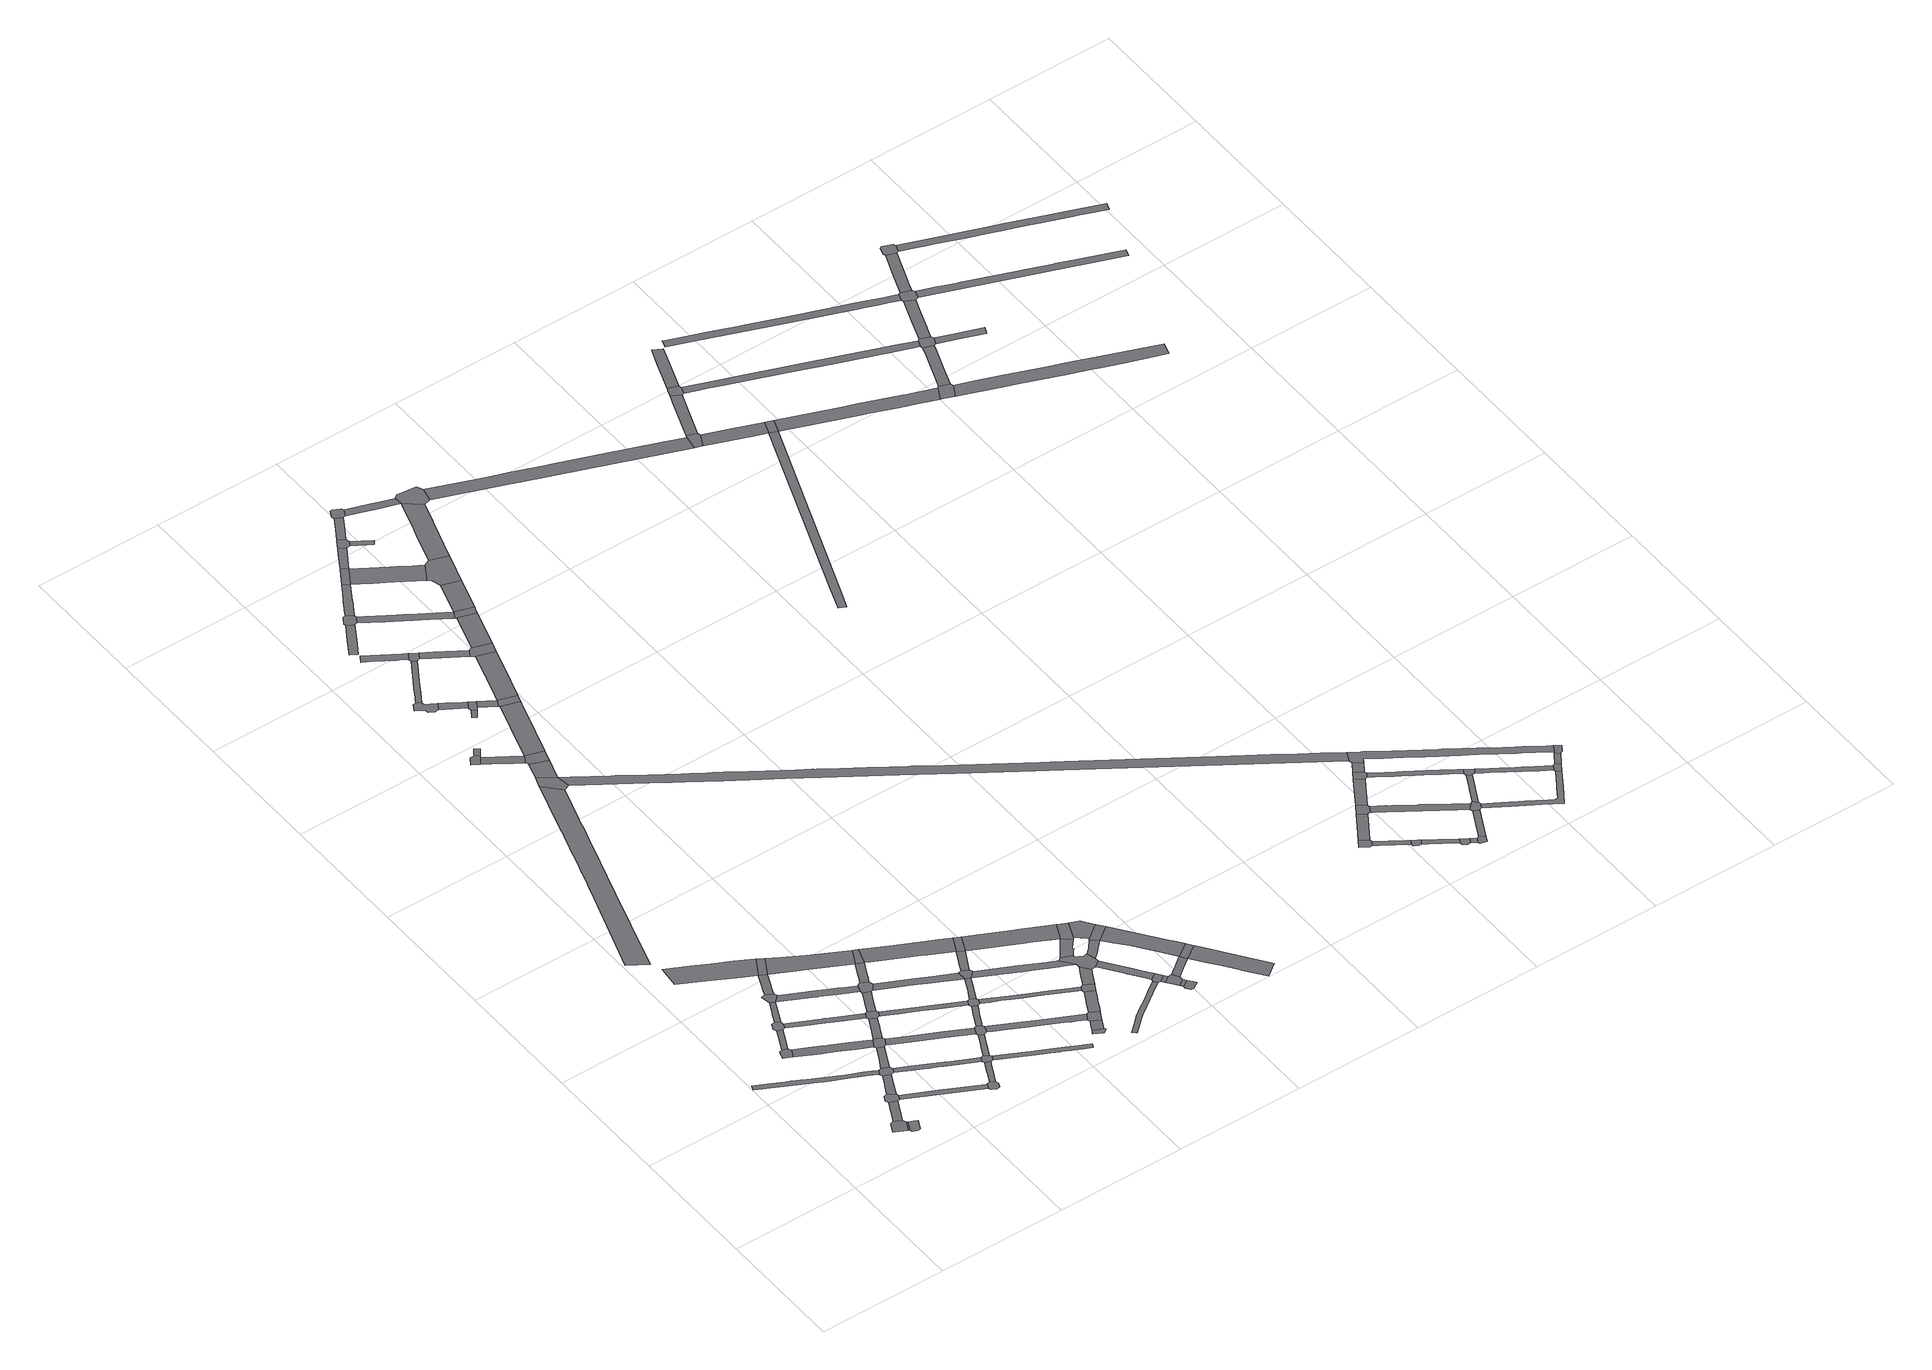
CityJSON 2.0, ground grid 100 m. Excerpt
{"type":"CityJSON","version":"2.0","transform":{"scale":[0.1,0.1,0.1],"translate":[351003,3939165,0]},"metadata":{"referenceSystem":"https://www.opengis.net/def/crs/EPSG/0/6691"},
"CityObjects":{
"road1":{"type":"Road","attributes":{"RoadStructureAttribute.sectionType":"1"},"geometry":[{"type":"MultiSurface","lod":"1","boundaries":[[[0,1,2,3,4,5,6,7,8]]]}]},
"road2":{"type":"Road","attributes":{"RoadStructureAttribute.sectionType":"1"},"geometry":[{"type":"MultiSurface","lod":"1","boundaries":[[[9,10,11,12,13,14,15,16,17,18,19,20,21,22,23,24,25,26,27,28,29,30,31,32,33]]]}]},
"road3":{"type":"Road","attributes":{"RoadStructureAttribute.sectionType":"1"},"geometry":[{"type":"MultiSurface","lod":"1","boundaries":[[[34,4,3,35,36]]]}]},
"road4":{"type":"Road","geometry":[{"type":"MultiSurface","lod":"1","boundaries":[[[37,38,39,40,41,42,34,36]]]}]},
"road5":{"type":"Road","attributes":{"RoadStructureAttribute.sectionType":"1"},"geometry":[{"type":"MultiSurface","lod":"1","boundaries":[[[6,43,44,45,46,47,48,49,50,7]]]}]},
"road6":{"type":"Road","geometry":[{"type":"MultiSurface","lod":"1","boundaries":[[[51,52,53,54,55,56,57,58]]]}]},
"road7":{"type":"Road","geometry":[{"type":"MultiSurface","lod":"1","boundaries":[[[59,60,61,62,63,64,47,46,65]]]}]},
"road8":{"type":"Road","attributes":{"RoadStructureAttribute.sectionType":"1"},"geometry":[{"type":"MultiSurface","lod":"1","boundaries":[[[55,66,67,68,69,70,71,72,73,56]]]}]},
"road9":{"type":"Road","geometry":[{"type":"MultiSurface","lod":"1","boundaries":[[[74,75,76,77,70,69,78,79,80]]]}]},
"road10":{"type":"Road","attributes":{"RoadStructureAttribute.sectionType":"1"},"geometry":[{"type":"MultiSurface","lod":"1","boundaries":[[[81,82,83,84,62,61,85,86,87,88,89]]]}]},
"road11":{"type":"Road","attributes":{"RoadStructureAttribute.sectionType":"1"},"geometry":[{"type":"MultiSurface","lod":"1","boundaries":[[[90,91,92,93,94,95,96,97,98,99,100,101,102,103,104,54,53]]]}]},
"road12":{"type":"Road","geometry":[{"type":"MultiSurface","lod":"1","boundaries":[[[81,89,105,106,107,108,109,18,17]]]}]},
"road13":{"type":"Road","attributes":{"RoadStructureAttribute.sectionType":"1"},"geometry":[{"type":"MultiSurface","lod":"1","boundaries":[[[110,111,112,113,114,115,116,117,59,65]]]}]},
"road14":{"type":"Road","attributes":{"RoadStructureAttribute.sectionType":"1"},"geometry":[{"type":"MultiSurface","lod":"1","boundaries":[[[118,119,120,121,122,123,124,125,126,127,128]]]}]},
"road15":{"type":"Road","attributes":{"RoadStructureAttribute.sectionType":"1"},"geometry":[{"type":"MultiSurface","lod":"1","boundaries":[[[129,130,131,132,133,109,108,134,135]]]}]},
"road16":{"type":"Road","geometry":[{"type":"MultiSurface","lod":"1","boundaries":[[[136,137,138,139,140,141,142]]]}]},
"road17":{"type":"Road","attributes":{"RoadStructureAttribute.sectionType":"1"},"geometry":[{"type":"MultiSurface","lod":"1","boundaries":[[[78,143,144,145,146,147,148,149,150,151,152,153,154,155,79]]]}]},
"road18":{"type":"Road","attributes":{"RoadStructureAttribute.sectionType":"1"},"geometry":[{"type":"MultiSurface","lod":"1","boundaries":[[[156,157,140,139,158,159,160,161,121]]]}]},
"road19":{"type":"Road","geometry":[{"type":"MultiSurface","lod":"1","boundaries":[[[162,163,164,165,96,95,129,135]]]}]},
"road20":{"type":"Road","attributes":{"RoadStructureAttribute.sectionType":"1"},"geometry":[{"type":"MultiSurface","lod":"1","boundaries":[[[166,167,168,169,74,80,170,171,172,173,174,136,175,176,177,178,179,180,181,182,183,184,185,186,187,188,137,136,142]]]}]},
"road21":{"type":"Road","attributes":{"RoadStructureAttribute.sectionType":"1"},"geometry":[{"type":"MultiSurface","lod":"1","boundaries":[[[189,190,191,192,193,194,195,106,105,196,197,198,199,200,201,202,203,204,205]]]}]},
"road22":{"type":"Road","attributes":{"RoadStructureAttribute.sectionType":"1"},"geometry":[{"type":"MultiSurface","lod":"1","boundaries":[[[206,207,208,209,210,211,212,165,164]]]}]},
"road23":{"type":"Road","geometry":[{"type":"MultiSurface","lod":"1","boundaries":[[[122,121,161,213]]]}]},
"road24":{"type":"Road","attributes":{"RoadStructureAttribute.sectionType":"1"},"geometry":[{"type":"MultiSurface","lod":"1","boundaries":[[[214,215,216,217,218,219,220,221,222,223,224,225,226,227,228,229,230,231,232,233,234,235,236,237,238,239,240,241,242,243]]]}]},
"road25":{"type":"Road","geometry":[{"type":"MultiSurface","lod":"1","boundaries":[[[112,111,244,245,246,247,248,249]]]}]},
"road26":{"type":"Road","geometry":[{"type":"MultiSurface","lod":"1","boundaries":[[[250,251,252,150,149,210,209,253]]]}]},
"road27":{"type":"Road","attributes":{"RoadStructureAttribute.sectionType":"1"},"geometry":[{"type":"MultiSurface","lod":"1","boundaries":[[[248,254,255,256,257,258,259,260,261,262,249]]]}]},
"road28":{"type":"Road","attributes":{"RoadStructureAttribute.sectionType":"1"},"geometry":[{"type":"MultiSurface","lod":"1","boundaries":[[[263,264,265,266,267,268,163,162,269,270,271,272,273,274,275]]]}]},
"road29":{"type":"Road","attributes":{"RoadStructureAttribute.sectionType":"1"},"geometry":[{"type":"MultiSurface","lod":"1","boundaries":[[[276,277,278,279,252,251,280,281,282,283,284]]]}]},
"road30":{"type":"Road","geometry":[{"type":"MultiSurface","lod":"1","boundaries":[[[285,189,205,259,258,286,287,288,289]]]}]},
"road31":{"type":"Road","attributes":{"RoadStructureAttribute.sectionType":"1"},"geometry":[{"type":"MultiSurface","lod":"1","boundaries":[[[290,291,292,293,294,213,161,295,296,297,298]]]}]},
"road32":{"type":"Road","geometry":[{"type":"MultiSurface","lod":"1","boundaries":[[[299,300,183,182,276,284,301,302]]]}]},
"road33":{"type":"Road","attributes":{"RoadStructureAttribute.sectionType":"1"},"geometry":[{"type":"MultiSurface","lod":"1","boundaries":[[[288,303,304,305,306,307,308,309,289]]]}]},
"road34":{"type":"Road","attributes":{"RoadStructureAttribute.sectionType":"1"},"geometry":[{"type":"MultiSurface","lod":"1","boundaries":[[[310,311,312,313,314,315,316,317,318,319,320,321,322,250,253]]]}]},
"road35":{"type":"Road","attributes":{"RoadStructureAttribute.sectionType":"1"},"geometry":[{"type":"MultiSurface","lod":"1","boundaries":[[[323,324,300,299,325,326,327,298]]]}]},
"road36":{"type":"Road","geometry":[{"type":"MultiSurface","lod":"1","boundaries":[[[328,329,263,275,307,306,330,331]]]}]},
"road37":{"type":"Road","geometry":[{"type":"MultiSurface","lod":"1","boundaries":[[[332,333,334,335,336,337,338,339,340]]]}]},
"road38":{"type":"Road","geometry":[{"type":"MultiSurface","lod":"1","boundaries":[[[327,341,290,298]]]}]},
"road39":{"type":"Road","attributes":{"RoadStructureAttribute.sectionType":"1"},"geometry":[{"type":"MultiSurface","lod":"1","boundaries":[[[286,342,343,344,345,346,347,348,349,350,351,352,353,354,355,356,357,358,359,360,361,362,363,364,287]]]}]},
"road40":{"type":"Road","attributes":{"RoadStructureAttribute.sectionType":"1"},"geometry":[{"type":"MultiSurface","lod":"1","boundaries":[[[328,365,366,367,368,369,370,371,372,373,374,375,376,329]]]}]},
"road41":{"type":"Road","geometry":[{"type":"MultiSurface","lod":"1","boundaries":[[[334,377,378,379,335]]]}]},
"road42":{"type":"Road","attributes":{"RoadStructureAttribute.sectionType":"1"},"geometry":[{"type":"MultiSurface","lod":"1","boundaries":[[[301,380,381,382,383,384,385,386,387,388,389,390,391,302]]]}]},
"road43":{"type":"Road","attributes":{"RoadStructureAttribute.sectionType":"1"},"geometry":[{"type":"MultiSurface","lod":"1","boundaries":[[[392,393,394,395,396,397,332,340]]]}]},
"road44":{"type":"Road","geometry":[{"type":"MultiSurface","lod":"1","boundaries":[[[398,214,243,399,400]]]}]},
"road45":{"type":"Road","geometry":[{"type":"MultiSurface","lod":"1","boundaries":[[[401,402,319,318,371,370,403,404]]]}]},
"road46":{"type":"Road","attributes":{"RoadStructureAttribute.sectionType":"1"},"geometry":[{"type":"MultiSurface","lod":"1","boundaries":[[[400,405,406,407,408,409,410,411,412,398]]]}]},
"road47":{"type":"Road","geometry":[{"type":"MultiSurface","lod":"1","boundaries":[[[413,414,415,416,417,418,419,420,421,422,423,424,425]]]}]},
"road48":{"type":"Road","attributes":{"RoadStructureAttribute.sectionType":"1"},"geometry":[{"type":"MultiSurface","lod":"1","boundaries":[[[386,426,427,428,402,401,429,430,431,432,433]]]}]},
"road49":{"type":"Road","attributes":{"RoadStructureAttribute.sectionType":"1"},"geometry":[{"type":"MultiSurface","lod":"1","boundaries":[[[434,435,436,331,330,437,438,439,440,441,442,443,444,445,446,447]]]}]},
"road50":{"type":"Road","geometry":[{"type":"MultiSurface","lod":"1","boundaries":[[[396,395,448,409,408,449]]]}]},
"road51":{"type":"Road","attributes":{"RoadStructureAttribute.sectionType":"1"},"geometry":[{"type":"MultiSurface","lod":"1","boundaries":[[[450,451,452,453,454,455,456,457,458,341,327]]]}]},
"road52":{"type":"Road","attributes":{"RoadStructureAttribute.sectionType":"1"},"geometry":[{"type":"MultiSurface","lod":"1","boundaries":[[[459,460,461,462,463,413,425,464,465,466,467]]]}]},
"road53":{"type":"Road","geometry":[{"type":"MultiSurface","lod":"1","boundaries":[[[468,469,470,387,386,433]]]}]},
"road54":{"type":"Road","geometry":[{"type":"MultiSurface","lod":"1","boundaries":[[[471,472,473,474]]]}]},
"road55":{"type":"Road","attributes":{"RoadStructureAttribute.sectionType":"1"},"geometry":[{"type":"MultiSurface","lod":"1","boundaries":[[[475,476,477,478,479,480,481,482,417,416,483,484,485,486,487]]]}]},
"road56":{"type":"Road","geometry":[{"type":"MultiSurface","lod":"1","boundaries":[[[474,473,488,489,459,467]]]}]},
"road57":{"type":"Road","attributes":{"RoadStructureAttribute.sectionType":"1"},"geometry":[{"type":"MultiSurface","lod":"1","boundaries":[[[490,491,492,493,494,495,496,497,498]]]}]},
"road58":{"type":"Road","attributes":{"RoadStructureAttribute.sectionType":"1"},"geometry":[{"type":"MultiSurface","lod":"1","boundaries":[[[499,500,501,502,503,504]]]}]},
"road59":{"type":"Road","attributes":{"RoadStructureAttribute.sectionType":"1"},"geometry":[{"type":"MultiSurface","lod":"1","boundaries":[[[505,506,507,454,508,509,470,469]]]}]},
"road60":{"type":"Road","attributes":{"RoadStructureAttribute.sectionType":"1"},"geometry":[{"type":"MultiSurface","lod":"1","boundaries":[[[510,511,512,396,449,513,514,515,516,517,518,519]]]}]},
"road61":{"type":"Road","geometry":[{"type":"MultiSurface","lod":"1","boundaries":[[[520,521,522,523,524,525,526,527]]]}]},
"road62":{"type":"Road","attributes":{"RoadStructureAttribute.sectionType":"1"},"geometry":[{"type":"MultiSurface","lod":"1","boundaries":[[[403,528,529,530,531,532,533,534,535,536,537,538,539,540,541,542,543,544,404]]]}]},
"road63":{"type":"Road","attributes":{"RoadStructureAttribute.sectionType":"1"},"geometry":[{"type":"MultiSurface","lod":"1","boundaries":[[[545,546,547,523,522,548]]]}]},
"road64":{"type":"Road","attributes":{"RoadStructureAttribute.sectionType":"1"},"geometry":[{"type":"MultiSurface","lod":"1","boundaries":[[[488,549,550,489]]]}]},
"road65":{"type":"Road","geometry":[{"type":"MultiSurface","lod":"1","boundaries":[[[446,545,548,551,552,553,447]]]}]},
"road66":{"type":"Road","geometry":[{"type":"MultiSurface","lod":"1","boundaries":[[[554,455,454,507]]]}]},
"road67":{"type":"Road","geometry":[{"type":"MultiSurface","lod":"1","boundaries":[[[555,556,496,495,475,487]]]}]},
"road68":{"type":"Road","geometry":[{"type":"MultiSurface","lod":"1","boundaries":[[[557,558,559,560,561,562,563,499,504]]]}]},
"road69":{"type":"Road","geometry":[{"type":"MultiSurface","lod":"1","boundaries":[[[518,564,550,549,519]]]}]},
"road70":{"type":"Road","attributes":{"RoadStructureAttribute.sectionType":"1"},"geometry":[{"type":"MultiSurface","lod":"1","boundaries":[[[565,566,567,568,569,570,571,572,573,574,575,576,577,578,579,580,581,582,468,433]]]}]},
"road71":{"type":"Road","attributes":{"RoadStructureAttribute.sectionType":"1"},"geometry":[{"type":"MultiSurface","lod":"1","boundaries":[[[552,583,584,585,586,587,588,589,590,591,592,593,594,595,553]]]}]},
"road72":{"type":"Road","attributes":{"RoadStructureAttribute.sectionType":"1"},"geometry":[{"type":"MultiSurface","lod":"1","boundaries":[[[596,597,598,599,600,601,602,603,604,556,555]]]}]},
"road73":{"type":"Road","geometry":[{"type":"MultiSurface","lod":"1","boundaries":[[[605,606,607,608,609,540,539,590,589]]]}]},
"road74":{"type":"Road","attributes":{"RoadStructureAttribute.sectionType":"1"},"geometry":[{"type":"MultiSurface","lod":"1","boundaries":[[[610,611,612,613,614,615,616,617,618,550,564,619,620,621,622]]]}]},
"road75":{"type":"Road","attributes":{"RoadStructureAttribute.sectionType":"1"},"geometry":[{"type":"MultiSurface","lod":"1","boundaries":[[[623,624,625,626,627,554,507,628,629,630,631]]]}]},
"road76":{"type":"Road","attributes":{"RoadStructureAttribute.sectionType":"1"},"geometry":[{"type":"MultiSurface","lod":"1","boundaries":[[[632,633,634,635,636,637,638,639,640,641,642,643,644,645,646,647]]]}]},
"road77":{"type":"Road","attributes":{"RoadStructureAttribute.sectionType":"1"},"geometry":[{"type":"MultiSurface","lod":"1","boundaries":[[[648,649,650,651,608,607,652,653,654]]]}]},
"road78":{"type":"Road","attributes":{"RoadStructureAttribute.sectionType":"1"},"geometry":[{"type":"MultiSurface","lod":"1","boundaries":[[[655,656,657,658,659,660,661,662,558,557,663,664,665,666,667,668,669]]]}]},
"road79":{"type":"Road","geometry":[{"type":"MultiSurface","lod":"1","boundaries":[[[670,601,600,610,622,671,672]]]}]},
"road80":{"type":"Road","geometry":[{"type":"MultiSurface","lod":"1","boundaries":[[[673,674,675,676,677]]]}]},
"road81":{"type":"Road","geometry":[{"type":"MultiSurface","lod":"1","boundaries":[[[678,679,680,681,682,576,575,648,654,683,684,685,686]]]}]},
"road82":{"type":"Road","attributes":{"RoadStructureAttribute.sectionType":"1"},"geometry":[{"type":"MultiSurface","lod":"1","boundaries":[[[687,688,689,682,681,690,691,692,693,694,695,631]]]}]},
"road83":{"type":"Road","attributes":{"RoadStructureAttribute.sectionType":"1"},"geometry":[{"type":"MultiSurface","lod":"1","boundaries":[[[696,697,698,699,700,701,702,676,675,674,703,704,705,706,707,561,560,708,709,710,675,711,712,713,714,715,716]]]}]},
"road84":{"type":"Road","attributes":{"RoadStructureAttribute.sectionType":"1"},"geometry":[{"type":"MultiSurface","lod":"1","boundaries":[[[717,718,719,670,672,720,721,722,723]]]}]},
"road85":{"type":"Road","attributes":{"RoadStructureAttribute.sectionType":"1"},"geometry":[{"type":"MultiSurface","lod":"1","boundaries":[[[724,725,726,727,728,729,730,731,732,733,734,735,684,683]]]}]},
"road86":{"type":"Road","attributes":{"RoadStructureAttribute.sectionType":"1"},"geometry":[{"type":"MultiSurface","lod":"1","boundaries":[[[676,736,737,738,739,740,677]]]}]},
"road87":{"type":"Road","attributes":{"RoadStructureAttribute.sectionType":"1"},"geometry":[{"type":"MultiSurface","lod":"1","boundaries":[[[741,742,743,744,686,685,745,746,747,748]]]}]},
"road88":{"type":"Road","geometry":[{"type":"MultiSurface","lod":"1","boundaries":[[[695,749,750,751,752,623,631]]]}]},
"road89":{"type":"Road","geometry":[{"type":"MultiSurface","lod":"1","boundaries":[[[637,753,754,733,732,638]]]}]},
"road90":{"type":"Road","geometry":[{"type":"MultiSurface","lod":"1","boundaries":[[[755,756,655,669,717,723]]]}]},
"road91":{"type":"Road","attributes":{"RoadStructureAttribute.sectionType":"1"},"geometry":[{"type":"MultiSurface","lod":"1","boundaries":[[[757,754,753,758]]]}]},
"road92":{"type":"Road","geometry":[{"type":"MultiSurface","lod":"1","boundaries":[[[759,760,761,762,738,737,763]]]}]},
"road93":{"type":"Road","geometry":[{"type":"MultiSurface","lod":"1","boundaries":[[[764,765,757,758,766,767,768]]]}]},
"road94":{"type":"Road","attributes":{"RoadStructureAttribute.sectionType":"1"},"geometry":[{"type":"MultiSurface","lod":"1","boundaries":[[[767,769,770,768]]]}]},
"road95":{"type":"Road","attributes":{"RoadStructureAttribute.sectionType":"1"},"geometry":[{"type":"MultiSurface","lod":"1","boundaries":[[[749,771,772,773,774,775,776,750]]]}]},
"road96":{"type":"Road","geometry":[{"type":"MultiSurface","lod":"1","boundaries":[[[777,778,779,770,769,780,781]]]}]},
"road97":{"type":"Road","geometry":[{"type":"MultiSurface","lod":"1","boundaries":[[[748,782,773,772,741]]]}]},
"road98":{"type":"Road","attributes":{"RoadStructureAttribute.sectionType":"1"},"geometry":[{"type":"MultiSurface","lod":"1","boundaries":[[[783,784,785,655,756]]]}]},
"road99":{"type":"Road","geometry":[{"type":"MultiSurface","lod":"1","boundaries":[[[786,787,788,759,763]]]}]},
"road100":{"type":"Road","attributes":{"RoadStructureAttribute.sectionType":"1"},"geometry":[{"type":"MultiSurface","lod":"1","boundaries":[[[789,761,760,790,791,792,793]]]}]},
"road101":{"type":"Road","attributes":{"RoadStructureAttribute.sectionType":"1"},"geometry":[{"type":"MultiSurface","lod":"1","boundaries":[[[794,795,796,797,798,799,800,801,802,803,782,748]]]}]},
"road102":{"type":"Road","geometry":[{"type":"MultiSurface","lod":"1","boundaries":[[[715,804,805,784,783,806,807,808,809,810,811,716]]]}]},
"road103":{"type":"Road","geometry":[{"type":"MultiSurface","lod":"1","boundaries":[[[812,813,814,815,816,793,792,817]]]}]},
"road104":{"type":"Road","geometry":[{"type":"MultiSurface","lod":"1","boundaries":[[[818,800,799,819,820]]]}]},
"road105":{"type":"Road","attributes":{"RoadStructureAttribute.sectionType":"1"},"geometry":[{"type":"MultiSurface","lod":"1","boundaries":[[[799,821,822,765,764,823,824,819,825,826,827,828,829,830,831,832,833,820,819]]]}]},
"road106":{"type":"Road","attributes":{"RoadStructureAttribute.sectionType":"1"},"geometry":[{"type":"MultiSurface","lod":"1","boundaries":[[[834,835,836,837,838,839,840,841,842,843,844,845,811,810,846,847,848,836,849,850,851,852,812,817]]]}]},
"road107":{"type":"Road","geometry":[{"type":"MultiSurface","lod":"1","boundaries":[[[853,854,849,836,848,855,856]]]}]},
"road108":{"type":"Road","attributes":{"RoadStructureAttribute.sectionType":"1"},"geometry":[{"type":"MultiSurface","lod":"1","boundaries":[[[399,857,858,859,860,861,862,863,864,865,866,867,868,869,870,871,872,873,874,875,876,877,878,879,880,881,882,883,884,885,886,887,888,889,890,891,892,893,894,895,896,897,898,899,900,901,902,903,904,905,906,400]]]}]},
"road109":{"type":"Road","attributes":{"RoadStructureAttribute.sectionType":"1"},"geometry":[{"type":"MultiSurface","lod":"1","boundaries":[[[855,907,908,909,910,911,912,913,914,915,916,917,918,919,856]]]}]},
"road110":{"type":"Road","geometry":[{"type":"MultiSurface","lod":"1","boundaries":[[[920,921,922,923,924,925]]]}]},
"road111":{"type":"Road","attributes":{"RoadStructureAttribute.sectionType":"1"},"geometry":[{"type":"MultiSurface","lod":"1","boundaries":[[[924,926,927,928,929,930,931,932,925]]]}]},
"road112":{"type":"Road","attributes":{"RoadStructureAttribute.sectionType":"1"},"geometry":[{"type":"MultiSurface","lod":"1","boundaries":[[[933,934,921,920,935,936,937,938,939,940]]]}]},
"road113":{"type":"Road","geometry":[{"type":"MultiSurface","lod":"1","boundaries":[[[941,942,943,944,928,927,945]]]}]},
"road114":{"type":"Road","attributes":{"RoadStructureAttribute.sectionType":"1"},"geometry":[{"type":"MultiSurface","lod":"1","boundaries":[[[946,947,948,949,950,951]]]}]},
"road115":{"type":"Road","geometry":[{"type":"MultiSurface","lod":"1","boundaries":[[[952,953,940,939,954,955]]]}]},
"road116":{"type":"Road","attributes":{"RoadStructureAttribute.sectionType":"1"},"geometry":[{"type":"MultiSurface","lod":"1","boundaries":[[[956,957,958,959,960,943,942,961,962,963,964,965,966]]]}]},
"road117":{"type":"Road","attributes":{"RoadStructureAttribute.sectionType":"1"},"geometry":[{"type":"MultiSurface","lod":"1","boundaries":[[[967,968,969,970,971,972,973,953,952]]]}]},
"road118":{"type":"Road","geometry":[{"type":"MultiSurface","lod":"1","boundaries":[[[911,910,974,975,976,977,978]]]}]},
"road119":{"type":"Road","geometry":[{"type":"MultiSurface","lod":"1","boundaries":[[[979,980,981,966,965,982]]]}]},
"road120":{"type":"Road","attributes":{"RoadStructureAttribute.sectionType":"1"},"geometry":[{"type":"MultiSurface","lod":"1","boundaries":[[[983,981,980,984]]]}]},
"road121":{"type":"Road","attributes":{"RoadStructureAttribute.sectionType":"1"},"geometry":[{"type":"MultiSurface","lod":"1","boundaries":[[[954,985,986,987,988,989,990,991,992,993,994,995,996,997,998,999,1000,1001,1002,1003,1004,1005,955]]]}]},
"road122":{"type":"Road","geometry":[{"type":"MultiSurface","lod":"1","boundaries":[[[1006,972,971,1007,1008,1009]]]}]},
"road123":{"type":"Road","geometry":[{"type":"MultiSurface","lod":"1","boundaries":[[[1010,1011,1012,1013,983,984]]]}]},
"road124":{"type":"Road","attributes":{"RoadStructureAttribute.sectionType":"1"},"geometry":[{"type":"MultiSurface","lod":"1","boundaries":[[[977,1014,1015,1016,1017,1018,1019,1020,978]]]}]},
"road125":{"type":"Road","geometry":[{"type":"MultiSurface","lod":"1","boundaries":[[[1006,1009,1021,1022]]]}]},
"road126":{"type":"Road","attributes":{"RoadStructureAttribute.sectionType":"1"},"geometry":[{"type":"MultiSurface","lod":"1","boundaries":[[[1023,1024,1025,976,975,1026,946,1027]]]}]},
"road127":{"type":"Road","attributes":{"RoadStructureAttribute.sectionType":"1"},"geometry":[{"type":"MultiSurface","lod":"1","boundaries":[[[1028,1029,1030,1031,1013,1012,1032]]]}]},
"road128":{"type":"Road","geometry":[{"type":"MultiSurface","lod":"1","boundaries":[[[1033,1034,1035,1017,1016,1036,1037]]]}]},
"road129":{"type":"Road","geometry":[{"type":"MultiSurface","lod":"1","boundaries":[[[1032,1038,1039,1040,1041,997,996,1028]]]}]},
"road130":{"type":"Road","attributes":{"RoadStructureAttribute.sectionType":"1"},"geometry":[{"type":"MultiSurface","lod":"1","boundaries":[[[1007,1042,1043,1044,1045,1046,1047,1048,1049,1050,1051,1052,1053,1054,1055,1056,1057,1058,1059,1060,1061,1062,1063,1008]]]}]},
"road131":{"type":"Road","geometry":[{"type":"MultiSurface","lod":"1","boundaries":[[[946,951,1064,1065,1027]]]}]},
"road132":{"type":"Road","attributes":{"RoadStructureAttribute.sectionType":"1"},"geometry":[{"type":"MultiSurface","lod":"1","boundaries":[[[1066,1034,1033,1067,1068,1069,1070,1071]]]}]},
"road133":{"type":"Road","attributes":{"RoadStructureAttribute.sectionType":"1"},"geometry":[{"type":"MultiSurface","lod":"1","boundaries":[[[1072,1073,1074,1041,1040,1075,1076,1077,1078,1079]]]}]},
"road134":{"type":"Road","geometry":[{"type":"MultiSurface","lod":"1","boundaries":[[[1080,1081,1051,1050,1072,1079]]]}]},
"road135":{"type":"Road","attributes":{"RoadStructureAttribute.sectionType":"1"},"geometry":[{"type":"MultiSurface","lod":"1","boundaries":[[[1082,1083,1084,1085,1086,1087,1088,1089,1090,1091,1092,1093,1039,1038,1094,1095,1096,1097,1098,1099]]]}]},
"road136":{"type":"Road","attributes":{"RoadStructureAttribute.sectionType":"1"},"geometry":[{"type":"MultiSurface","lod":"1","boundaries":[[[1021,1100,1101,1102,1103,1104,1105,1106,1107,1108,1109,1110,1111,1112,1113,1114,1115,1116,1117,1118,1119,1120,1121,1122,1123,1124,1125,1126,1127,1128,1129,1130,1131,1132,1133,1134,1135,1136,1137,1138,1139,872,871,1022]]]}]},
"road137":{"type":"Road","attributes":{"RoadStructureAttribute.sectionType":"1"},"geometry":[{"type":"MultiSurface","lod":"1","boundaries":[[[1140,1141,1142,1143,1144,1145,1146,1147,1148,1149,1081,1080,1150,1151,1152,1153,1154,1155,1156,1157]]]}]},
"road138":{"type":"Road","attributes":{"RoadStructureAttribute.sectionType":"1"},"geometry":[{"type":"MultiSurface","lod":"1","boundaries":[[[951,1158,1159,1160,1161,1162,1163,1164,1165,1166,1167,1168,1169,1170,1171,1064]]]}]},
"road139":{"type":"Road","geometry":[{"type":"MultiSurface","lod":"1","boundaries":[[[1172,1173,1140,1157,1082,1099]]]}]},
"road140":{"type":"Road","attributes":{"RoadStructureAttribute.sectionType":"1"},"geometry":[{"type":"MultiSurface","lod":"1","boundaries":[[[1036,1174,1175,1176,1177,1178,1179,1180,1181,1182,1183,1184,1185,1186,1187,1188,1189,1190,1037]]]}]},
"road141":{"type":"Road","attributes":{"RoadStructureAttribute.sectionType":"1"},"geometry":[{"type":"MultiSurface","lod":"1","boundaries":[[[1191,1173,1172,1192,1193]]]}]},
"road142":{"type":"Road","geometry":[{"type":"MultiSurface","lod":"1","boundaries":[[[1194,1195,1124,1123,1191,1193]]]}]},
"road143":{"type":"Road","attributes":{"RoadStructureAttribute.sectionType":"1"},"geometry":[{"type":"MultiSurface","lod":"1","boundaries":[[[1196,1197,1198,1199,1200,1201,1202,1203,1204,1205,1206,1207,1208,1209,1210,1211,1212,1213,1214,1215,1216,1217,1218,1219,1220,1221,1222]]]}]},
"road144":{"type":"Road","geometry":[{"type":"MultiSurface","lod":"1","boundaries":[[[1223,1224,1166,1165,1225,1226,1227]]]}]},
"road145":{"type":"Road","attributes":{"RoadStructureAttribute.sectionType":"1"},"geometry":[{"type":"MultiSurface","lod":"1","boundaries":[[[1228,1224,1223,1229,1230,1231,1232]]]}]},
"road146":{"type":"Road","geometry":[{"type":"MultiSurface","lod":"1","boundaries":[[[1231,1233,1234,1235,1236,1184,1183,1232]]]}]},
"road147":{"type":"Road","attributes":{"RoadStructureAttribute.sectionType":"1"},"geometry":[{"type":"MultiSurface","lod":"1","boundaries":[[[1235,1237,1238,1239,1240,1241,1242,1243,1236]]]}]},
"road148":{"type":"Road","attributes":{"RoadStructureAttribute.sectionType":"1"},"geometry":[{"type":"MultiSurface","lod":"1","boundaries":[[[1244,1245,1246,1247,1234,1233]]]}]},
"road149":{"type":"Road","geometry":[{"type":"MultiSurface","lod":"1","boundaries":[[[1203,1241,1240,1248,1249,1250,1251,1204]]]}]},
"road150":{"type":"Road","attributes":{"RoadStructureAttribute.sectionType":"1"},"geometry":[{"type":"MultiSurface","lod":"1","boundaries":[[[1226,1252,1253,1254,1255,1256,1257,1258,1259,1260,1261,1262,1263,1264,1265,1266,1267,1268,1269,1270,1227]]]}]},
"road151":{"type":"Road","attributes":{"RoadStructureAttribute.sectionType":"1"},"geometry":[{"type":"MultiSurface","lod":"1","boundaries":[[[1271,1272,1273,1251,1250,1274,1275,1276,1277]]]}]},
"road152":{"type":"Road","geometry":[{"type":"MultiSurface","lod":"1","boundaries":[[[1278,1279,1277,1276,1280,1281,1282,1283,1284]]]}]},
"road153":{"type":"Road","attributes":{"RoadStructureAttribute.sectionType":"1"},"geometry":[{"type":"MultiSurface","lod":"1","boundaries":[[[1285,1286,1287,1288,1289,1290,1291,1292,1293,1294,1295,1296,1297,1298,1299,1300,1301,1302,1303,1304,1305,1249,1248,1306,1307,1308,1309]]]}]},
"road154":{"type":"Road","attributes":{"RoadStructureAttribute.sectionType":"1"},"geometry":[{"type":"MultiSurface","lod":"1","boundaries":[[[1310,1311,1312,1313,1314,1315,1281,1280,1316,1317,1318,1319,1320,1321,1322,1323,1324,1325,1326,1327,1328,1329,1330,1331,1332,1333,1334,1335,1336,1337,1338]]]}]}
},
"vertices":[
[529,287,0],[541,281,0],[542,281,0],[624,241,0],[659,314,0],[646,340,0],[647,342,0],[592,370,0],[566,360,0],
[276,1042,0],[352,1004,0],[405,976,0],[444,957,0],[506,925,0],[565,902,0],[678,850,0],[723,827,0],[788,795,0],[808,830,0],[768,851,0],[716,875,0],[697,885,0],[642,908,0],[598,924,0],[471,990,0],[417,1018,0],[341,1057,0],[323,1066,0],[272,1092,0],[267,1095,0],[231,1113,0],[122,1170,0],[24,1216,0],[7,1180,0],
[670,308,0],[625,240,0],[633,235,0],
[640,216,0],[639,215,0],[676,198,0],[699,204,0],[735,276,0],[705,291,0],
[689,423,0],[690,426,0],[695,434,0],[735,514,0],[678,538,0],[637,458,0],[635,453,0],[634,451,0],
[350,1307,0],[369,1298,0],[414,1276,0],[446,1341,0],[432,1363,0],[394,1380,0],[391,1375,0],[370,1369,0],
[769,554,0],[768,560,0],[765,573,0],[713,607,0],[687,600,0],[668,563,0],[754,518,0],
[473,1448,0],[473,1449,0],[474,1450,0],[515,1533,0],[477,1549,0],[439,1470,0],[438,1469,0],[436,1466,0],
[512,1621,0],[485,1616,0],[464,1574,0],[473,1557,0],[536,1539,0],[553,1578,0],[547,1597,0],
[797,771,0],[759,697,0],[757,693,0],[754,688,0],[797,636,0],[810,661,0],[813,668,0],[826,694,0],[853,747,0],
[560,1204,0],[588,1190,0],[622,1174,0],[688,1142,0],[805,1085,0],[914,1032,0],[949,1094,0],[917,1110,0],[807,1164,0],[804,1166,0],[690,1220,0],[685,1223,0],[669,1231,0],[632,1249,0],[556,1287,0],
[875,751,0],[896,787,0],[887,804,0],[882,813,0],[828,833,0],
[1030,383,0],[1303,248,0],[1323,286,0],[1314,290,0],[1079,404,0],[1048,419,0],[978,453,0],[888,497,0],
[378,2220,0],[533,2139,0],[563,2124,0],[695,2058,0],[776,2195,0],[711,2233,0],[647,2266,0],[501,2339,0],[379,2400,0],[203,2488,0],[187,2321,0],
[924,1012,0],[922,1008,0],[883,932,0],[882,930,0],[878,921,0],[929,905,0],[973,991,0],
[635,1780,0],[684,1823,0],[683,1824,0],[672,1851,0],[617,1878,0],[586,1871,0],[599,1797,0],
[650,1480,0],[717,1448,0],[786,1415,0],[787,1415,0],[790,1413,0],[902,1358,0],[1041,1292,0],[1059,1328,0],[817,1448,0],[806,1453,0],[793,1459,0],[672,1519,0],[598,1555,0],
[652,1960,0],[637,1927,0],[691,1898,0],[692,1898,0],[707,1933,0],[749,2031,0],
[990,999,0],[1019,1051,0],[1012,1070,0],[959,1098,0],
[552,1702,0],[550,1700,0],[547,1693,0],[514,1624,0],[550,1602,0],[584,1672,0],[587,1679,0],[587,1680,0],[589,1684,0],[765,1716,0],[888,1654,0],[900,1648,0],[902,1648,0],[1019,1589,0],[1094,1552,0],[1140,1530,0],[1159,1520,0],[1179,1577,0],[1098,1618,0],[1058,1637,0],[989,1672,0],[928,1702,0],[713,1809,0],
[1438,520,0],[1326,576,0],[1228,624,0],[1215,631,0],[1166,654,0],[1112,681,0],[1008,733,0],[989,695,0],[991,694,0],[1081,650,0],[1093,644,0],[1148,618,0],[1175,605,0],[1187,599,0],[1210,587,0],[1307,540,0],[1421,484,0],
[1058,1159,0],[1060,1164,0],[1074,1192,0],[1102,1247,0],[1048,1273,0],[1020,1218,0],[1004,1186,0],
[828,2164,0],
[585,4417,0],[540,4273,0],[527,4232,0],[469,4048,0],[449,3975,0],[434,3926,0],[397,3814,0],[383,3769,0],[367,3717,0],[338,3627,0],[319,3567,0],[313,3546,0],[286,3464,0],[281,3447,0],[238,3318,0],[22,2668,0],[166,2575,0],[219,2746,0],[287,2963,0],[360,3194,0],[381,3264,0],[394,3306,0],[420,3387,0],[435,3434,0],[520,3708,0],[548,3796,0],[592,3924,0],[597,3946,0],[613,4005,0],[703,4290,0],
[1311,226,0],[1349,210,0],[1375,214,0],[1387,251,0],[1380,270,0],[1346,293,0],
[1139,1289,0],[1133,1308,0],[1079,1334,0],[1121,1253,0],
[1384,278,0],[1424,358,0],[1426,362,0],[1427,364,0],[1469,448,0],[1432,463,0],[1391,384,0],[1391,383,0],[1387,376,0],
[1575,778,0],[1553,789,0],[1390,870,0],[1297,915,0],[1202,961,0],[1079,1022,0],[1028,979,0],[1078,955,0],[1176,907,0],[1270,861,0],[1318,838,0],[1363,816,0],[1549,724,0],
[1164,1503,0],[1141,1457,0],[1121,1419,0],[1120,1415,0],[1135,1312,0],[1175,1391,0],[1175,1392,0],[1194,1429,0],[1218,1477,0],
[1443,521,0],[1493,449,0],[1508,486,0],[1498,504,0],[1461,521,0],
[1352,1878,0],[1294,1906,0],[1071,2022,0],[956,2089,0],[921,2109,0],[931,1940,0],[953,1929,0],[1161,1825,0],[1293,1759,0],
[1261,1560,0],[1206,1589,0],[1234,1482,0],[1273,1532,0],
[1545,598,0],[1547,601,0],[1550,607,0],[1591,687,0],[1555,708,0],[1513,624,0],[1508,616,0],
[1127,1250,0],[1134,1247,0],[1241,1193,0],[1326,1151,0],[1348,1140,0],[1398,1116,0],[1462,1085,0],[1561,1037,0],[1672,981,0],[1694,1016,0],[1690,1018,0],[1417,1153,0],[1395,1163,0],
[1245,1665,0],[1226,1626,0],[1280,1597,0],[1300,1638,0],[1347,1732,0],
[1630,767,0],[1593,785,0],[1617,696,0],[1636,748,0],
[427,4882,0],[431,4888,0],[437,4896,0],[404,4920,0],[386,4919,0],[371,4918,0],[334,4862,0],[368,4839,0],[386,4827,0],
[1391,1858,0],
[1527,432,0],[1548,421,0],[1622,384,0],[1729,333,0],[1800,298,0],[1846,275,0],[1909,245,0],[1916,241,0],[1974,213,0],[2021,189,0],[2050,176,0],[2111,146,0],[2127,182,0],[2117,186,0],[1999,244,0],[1992,248,0],[1991,248,0],[1965,261,0],[1865,311,0],[1818,334,0],[1747,369,0],[1691,396,0],[1640,421,0],
[1636,778,0],[1675,855,0],[1678,860,0],[1678,862,0],[1707,911,0],[1721,939,0],[1681,956,0],[1659,912,0],[1641,881,0],[1641,880,0],[1638,873,0],[1601,801,0],
[476,4949,0],[441,4974,0],[421,4945,0],
[1353,1424,0],[1461,1371,0],[1512,1346,0],[1575,1315,0],[1674,1267,0],[1757,1225,0],[1802,1202,0],[1800,1273,0],[1645,1349,0],[1538,1401,0],[1345,1496,0],[1300,1518,0],
[449,4785,0],[556,4715,0],[580,4700,0],[642,4660,0],[678,4716,0],[433,4877,0],
[614,4497,0],[750,4306,0],[736,4412,0],
[1751,1000,0],[1713,1023,0],[1747,945,0],[1755,986,0],
[754,4473,0],[766,4511,0],[783,4564,0],[789,4581,0],[654,4634,0],[642,4593,0],[631,4555,0],[621,4523,0],
[504,5476,0],[423,5526,0],[422,5536,0],[421,5546,0],[387,5567,0],[386,5567,0],[365,5562,0],[333,5511,0],[397,5472,0],[403,5443,0],[441,5419,0],[442,5420,0],[472,5425,0],
[1759,1109,0],[1757,1106,0],[1720,1035,0],[1759,1016,0],[1795,1087,0],[1795,1089,0],[1797,1091,0],[1841,1183,0],
[2052,542,0],[1953,591,0],[1843,646,0],[1655,677,0],[1747,631,0],[1855,578,0],[1927,542,0],[1973,520,0],[2097,459,0],[2144,435,0],[2145,434,0],[2176,420,0],[2238,387,0],[2269,435,0],
[656,4651,0],[817,4672,0],
[1384,1714,0],[1435,1689,0],[1700,1558,0],[1739,1539,0],[1915,1452,0],[1973,1572,0],[1889,1612,0],[1846,1633,0],[1583,1763,0],
[677,5368,0],[648,5385,0],[593,5420,0],[553,5445,0],[550,5447,0],[546,5378,0],[551,5375,0],[557,5371,0],[645,5317,0],
[1891,1226,0],[1882,1254,0],[1829,1279,0],
[612,5230,0],[641,5208,0],[682,5265,0],[650,5288,0],
[604,5912,0],[555,5834,0],[553,5831,0],[497,5746,0],[496,5744,0],[493,5740,0],[441,5655,0],[438,5649,0],[472,5626,0],[528,5716,0],[531,5720,0],[587,5810,0],[638,5893,0],
[697,5285,0],[728,5335,0],
[323,6107,0],[387,6068,0],[464,6019,0],[531,5978,0],[544,5970,0],[600,5935,0],[632,5986,0],[598,6007,0],[356,6159,0],
[453,6457,0],[376,6334,0],[300,6212,0],[351,6178,0],[428,6301,0],[505,6425,0],
[1899,1289,0],[1920,1331,0],[1966,1419,0],[1867,1357,0],[1847,1317,0],
[764,4991,0],[728,4877,0],[682,4730,0],[854,4789,0],[878,4863,0],[902,4939,0],[919,4994,0],[963,5134,0],[971,5158,0],[831,5202,0],
[2257,217,0],[2289,240,0],[2278,256,0],[2203,286,0],[2199,279,0],[2197,275,0],[2195,270,0],[2186,254,0],
[1774,932,0],[1807,916,0],[1820,910,0],[1876,886,0],[1939,855,0],[2019,816,0],[2060,796,0],[2100,776,0],[2148,753,0],[2226,713,0],[2355,651,0],[2376,640,0],[2393,674,0],[2297,721,0],[2214,761,0],[2077,828,0],[1954,888,0],
[2248,368,0],[2232,339,0],[2230,335,0],[2318,331,0],
[818,5210,0],[848,5260,0],
[2339,370,0],[2357,403,0],[2287,441,0],
[2027,1545,0],
[660,5898,0],[692,5949,0],
[524,6431,0],[558,6480,0],[555,6495,0],[554,6502,0],[501,6533,0],[482,6528,0],[450,6478,0],
[989,5216,0],
[1998,1106,0],[2014,1098,0],[2076,1068,0],[2151,1031,0],[2159,1027,0],[2215,1001,0],[2322,950,0],[2340,942,0],[2389,918,0],[2420,903,0],[2497,865,0],[2421,965,0],[2409,971,0],[2348,1002,0],[2232,1060,0],[2177,1087,0],[2152,1099,0],[1920,1212,0],
[2372,431,0],[2381,447,0],[2406,495,0],[2409,499,0],[2425,529,0],[2437,552,0],[2454,583,0],[2383,621,0],[2382,619,0],[2338,537,0],[2335,531,0],[2335,530,0],[2293,453,0],
[730,5854,0],[769,5830,0],[779,5824,0],[787,5819,0],[951,5715,0],[984,5766,0],[781,5893,0],[780,5894,0],[732,5923,0],
[2477,627,0],[2478,628,0],[2485,641,0],[2414,679,0],[2396,672,0],
[984,5694,0],[970,5648,0],[945,5569,0],[943,5561,0],[926,5506,0],[917,5477,0],[908,5451,0],[905,5441,0],[866,5316,0],[1034,5361,0],[1062,5451,0],[1081,5510,0],[1125,5650,0],
[2616,1261,0],[2570,1283,0],[2398,1366,0],[2314,1407,0],[2121,1500,0],[2253,1281,0],[2327,1246,0],[2386,1218,0],[2554,1132,0],
[2437,84,0],[2536,173,0],[2570,204,0],[2641,255,0],[2747,331,0],[2841,399,0],[2818,428,0],[2767,392,0],[2757,385,0],[2680,329,0],[2622,288,0],[2600,272,0],[2527,220,0],[2526,219,0],[2479,175,0],[2411,112,0],
[2498,835,0],[2458,761,0],[2457,760,0],[2420,690,0],[2503,675,0],[2524,715,0],[2551,765,0],
[1120,6128,0],[863,6289,0],[843,6302,0],[831,6309,0],[791,6334,0],[675,6407,0],[672,6409,0],[611,6448,0],[690,6327,0],[793,6262,0],[807,6254,0],[850,6226,0],[893,6200,0],[947,6165,0],[1088,6077,0],
[1011,5775,0],[1136,5687,0],[1150,5732,0],
[742,6918,0],[662,6792,0],[713,6760,0],[792,6887,0],[747,6922,0],
[2610,907,0],[2590,904,0],[2530,936,0],[2531,949,0],[2447,981,0],[2587,772,0],[2636,808,0],[2634,837,0],[2614,907,0],
[2528,1095,0],[2496,1050,0],[2486,1036,0],[2556,981,0],[2572,1001,0],[2565,1007,0],[2571,1014,0],[2621,1073,0],[2622,1074,0],
[1227,6614,0],[1197,6633,0],[1159,6656,0],[1118,6682,0],[1074,6710,0],[1069,6713,0],[1032,6736,0],[621,6725,0],[579,6658,0],[577,6654,0],[540,6595,0],[537,6589,0],[625,6616,0],[627,6619,0],[628,6622,0],[771,6724,0],[843,6679,0],[961,6605,0],[968,6601,0],[1152,6485,0],[1231,6611,0],
[1102,6069,0],[1086,6017,0],[1059,5931,0],[1156,5751,0],[1185,5841,0],[1230,5986,0],[1242,6025,0],
[2590,768,0],[2614,736,0],[2649,688,0],[2717,595,0],[2718,593,0],[2732,574,0],[2779,509,0],[2798,483,0],[2825,448,0],[2873,483,0],[2822,553,0],[2780,611,0],
[815,6922,0],[902,7061,0],[850,7092,0],[820,7043,0],[819,7042,0],
[2707,1007,0],[2656,944,0],[2650,937,0],[2631,919,0],[2665,864,0],[2695,893,0],[2702,899,0],[2764,961,0],
[2636,1090,0],[2692,1226,0],[2672,1234,0],[2621,1259,0],
[2862,397,0],[2910,432,0],
[1251,6054,0],[1261,6084,0],
[2930,405,0],[2882,370,0],
[952,7101,0],[945,7131,0],[893,7163,0],[866,7117,0],[931,7067,0],
[2992,355,0],[2961,406,0],[2911,328,0],[2941,289,0],[2990,326,0],
[2960,264,0],[3009,301,0],
[2711,1024,0],[2716,1018,0],[2832,1106,0],[2829,1109,0],[2769,1195,0],[2768,1195,0],
[3001,207,0],[3054,239,0],[3034,267,0],[2957,240,0],[2982,209,0],
[2877,1046,0],
[1342,6344,0],[1200,6388,0],[1168,6285,0],
[1073,6976,0],[1094,7008,0],[1095,7010,0],
[947,7249,0],[994,7210,0],[996,7213,0],[1058,7314,0],[1004,7342,0],
[2824,889,0],[2900,799,0],[2985,682,0],[2996,667,0],[3043,604,0],[3107,517,0],[3212,594,0],[3163,660,0],[3138,694,0],[3004,876,0],
[1179,6468,0],[1184,6451,0],[1348,6361,0],[1366,6419,0],[1376,6450,0],[1415,6573,0],[1419,6587,0],[1277,6633,0],
[1104,7371,0],[1097,7390,0],[1044,7418,0],[1023,7413,0],[995,7360,0],[1077,7318,0],
[3227,573,0],[3143,468,0],[3247,545,0],
[3024,454,0],[2981,422,0],[3018,374,0],[3059,406,0],[3218,364,0],[3284,275,0],[3368,161,0],[3372,155,0],[3483,5,0],[3587,82,0],[3549,134,0],[3472,238,0],[3268,517,0],
[1249,7260,0],[1283,7249,0],[1455,7190,0],[1451,7173,0],[1448,7165,0],[1378,6942,0],[1369,6915,0],[1357,6882,0],[1353,6871,0],[1315,6750,0],[1309,6734,0],[1309,6732,0],[1523,6913,0],[1524,6916,0],[1579,7087,0],[1452,7256,0],[1366,7284,0],[1281,7311,0],[1268,7315,0],
[1634,7259,0],[1481,7276,0],[1634,7103,0],[1658,7212,0],
[939,4181,0],[1200,4006,0],[1203,4004,0],[1335,3915,0],[1406,3867,0],[1625,3723,0],[1765,3630,0],[1774,3624,0],[1976,3490,0],[2179,3354,0],[2619,3062,0],[2934,2851,0],[3387,2549,0],[3546,2443,0],[5157,1368,0],[5197,1447,0],[5054,1542,0],[4923,1629,0],[4768,1732,0],[4626,1827,0],[4462,1935,0],[4295,2047,0],[3682,2451,0],[3523,2557,0],[3461,2598,0],[3010,2898,0],[2840,3012,0],[2755,3071,0],[2737,3083,0],[2717,3096,0],[2612,3166,0],[2485,3251,0],[2333,3352,0],[2203,3438,0],[2185,3450,0],[2180,3455,0],[2084,3518,0],[1913,3631,0],[1717,3760,0],[1683,3784,0],[1677,3788,0],[1611,3830,0],[1580,3851,0],[1485,3914,0],[1437,3945,0],[1248,4072,0],[1065,4195,0],[1039,4213,0],[811,4364,0],[759,4396,0],
[2165,6906,0],[2221,6885,0],[2657,6722,0],[3378,6453,0],[3398,6565,0],[3385,6570,0],[3245,6622,0],[2824,6779,0],[2492,6902,0],[2466,6911,0],[2222,7001,0],[2104,7045,0],[2020,7076,0],
[4818,665,0],[4752,709,0],[4715,652,0],[4780,610,0],[4800,613,0],[4822,647,0],
[4842,584,0],[5019,465,0],[5042,499,0],[5019,514,0],[5018,515,0],[4920,581,0],[4917,583,0],
[4859,874,0],[4826,822,0],[4889,774,0],[4889,775,0],[4925,830,0],[4953,873,0],[4957,878,0],[4890,921,0],
[5056,423,0],[5077,427,0],[5099,460,0],[5080,472,0],[5024,444,0],
[3871,6269,0],[3309,4788,0],[3244,4617,0],[3299,4593,0],[3342,4702,0],[3934,6245,0],
[5008,952,0],[4940,996,0],[4978,881,0],[5008,932,0],
[5216,381,0],[5215,381,0],[5196,394,0],[5131,438,0],[5117,447,0],[5114,401,0],[5185,354,0],[5186,353,0],[5198,345,0],[5295,281,0],[5315,316,0],
[5041,1003,0],[5047,1013,0],[5073,1053,0],[5098,1092,0],[5143,1164,0],[5077,1207,0],[4965,1035,0],
[3419,6439,0],[3436,6432,0],[3488,6530,0],[3480,6549,0],[3405,6580,0],
[5332,238,0],[5351,242,0],[5374,276,0],[5298,260,0],
[5416,248,0],[5394,213,0],
[4992,872,0],[5041,838,0],[5068,819,0],[5168,753,0],[5173,750,0],[5263,690,0],[5271,684,0],[5368,619,0],[5371,618,0],[5470,552,0],[5487,541,0],[5542,504,0],[5580,550,0],[5478,618,0],[5380,684,0],[5295,742,0],[5282,751,0],[5185,814,0],[5139,846,0],[5106,868,0],[5103,871,0],
[5115,1265,0],[5162,1170,0],[5185,1204,0],[5181,1222,0],
[5401,195,0],[5452,183,0],[5477,233,0],[5433,255,0],
[3491,6580,0],[3608,6889,0],[3617,6914,0],[3546,6954,0],[3521,6890,0],[3508,6855,0],[3410,6593,0],
[5230,1297,0],[5164,1340,0],
[3769,6424,0],[3736,6437,0],[3586,6493,0],[3781,6303,0],[3909,6371,0],
[5549,483,0],[5522,429,0],[5490,367,0],[5489,364,0],[5593,462,0],
[3649,6998,0],[3573,7027,0],[3566,7010,0],[3637,6922,0],[3657,6978,0],
[5610,469,0],[5634,504,0],[5629,524,0],[5600,557,0],
[5257,1108,0],[5318,1068,0],[5340,1054,0],[5359,1042,0],[5437,992,0],[5539,926,0],[5589,893,0],[5633,865,0],[5713,810,0],[5735,844,0],[5726,849,0],[5707,864,0],[5685,878,0],[5650,902,0],[5639,909,0],[5604,932,0],[5525,984,0],[5463,1023,0],[5403,1062,0],[5395,1068,0],[5356,1094,0],[5288,1138,0],
[3973,6347,0],[3936,6361,0],
[3662,7265,0],[3710,7163,0],[3721,7193,0],[3752,7275,0],[3780,7352,0],[3710,7392,0],
[5717,788,0],[5662,678,0],[5660,673,0],[5630,528,0],[5691,646,0],[5692,647,0],[5694,651,0],[5753,766,0],
[5773,771,0],[5800,801,0],
[6228,457,0],[6158,350,0],[6147,333,0],[6143,327,0],[6088,242,0],[6066,238,0],[5984,289,0],[5954,308,0],[5892,347,0],[5817,395,0],[5802,404,0],[5709,460,0],[5784,363,0],[5962,253,0],[6093,173,0],[6142,247,0],[6181,307,0],[6264,434,0],
[5249,1327,0],[5346,1263,0],[5362,1253,0],[5470,1183,0],[5477,1178,0],[5539,1137,0],[5600,1097,0],[5677,1046,0],[5712,1023,0],[5735,1008,0],[5758,994,0],[5802,967,0],[5849,937,0],[5905,901,0],[5907,900,0],[5943,876,0],[5965,861,0],[6015,825,0],[6109,764,0],[6120,757,0],[6142,742,0],[6148,739,0],[6227,687,0],[6332,617,0],[6365,669,0],[6326,694,0],[6192,784,0],[6149,810,0],[6105,841,0],[6080,859,0],[5969,933,0],[5935,956,0],[5764,1070,0],[5737,1088,0],[5717,1101,0],[5453,1276,0],[5341,1351,0],[5322,1364,0],[5289,1386,0],[5275,1395,0],
[6250,513,0],[6157,572,0],[6155,573,0],[6146,577,0],[6067,629,0],[6044,642,0],[6034,648,0],[5943,709,0],[5830,781,0],[5829,782,0],[5827,736,0],[5865,711,0],[5958,651,0],[6048,592,0],[6139,532,0],[6145,527,0],[6187,501,0],[6225,477,0],
[4014,6216,0],[4118,6176,0],[4418,6064,0],[4469,6045,0],[4546,6016,0],[4725,5948,0],[4865,5897,0],[5004,5845,0],[5054,5944,0],[4832,6027,0],[4828,6028,0],[4518,6144,0],[4426,6178,0],[4393,6191,0],
[6303,494,0],[6267,518,0],
[3730,6887,0],[3788,6866,0],[3913,6819,0],[4078,6757,0],[4416,6630,0],[4539,6584,0],[4659,6540,0],[4974,6422,0],[4976,6421,0],[5198,6340,0],[5219,6394,0],[5071,6450,0],[4925,6506,0],[4737,6576,0],[4437,6688,0],[4002,6850,0],[3908,6885,0],
[6325,606,0],[6308,501,0],[6361,582,0],
[6380,587,0],[6413,639,0],
[3998,7286,0],[4579,7068,0],[4879,6955,0],[5064,6887,0],[5108,6871,0],[5215,6832,0],[5270,6811,0],[5360,6778,0],[5382,6835,0],[5361,6842,0],[5288,6869,0],[5125,6930,0],[5073,6949,0],[4917,7007,0],[4915,7008,0],[4621,7117,0],[4618,7119,0],[4601,7125,0],[4414,7195,0],[4268,7249,0],[4259,7252,0],[4103,7312,0],[4102,7312,0],[4023,7341,0],[3842,7410,0],[3820,7419,0],[3800,7360,0],
[5146,5925,0],[5070,5952,0],[5027,5837,0],[5104,5809,0],[5155,5905,0],
[5178,6246,0],[5194,6059,0],[5257,6228,0],[5281,6292,0],[5205,6320,0],
[5299,6299,0],[5321,6355,0],[5310,6374,0],[5234,6403,0],
[5331,6430,0],[5345,6467,0],[5391,6591,0],[5442,6724,0],[5367,6759,0],[5296,6571,0],[5259,6469,0],
[5452,6243,0],[5637,6173,0],[5658,6230,0],[5471,6299,0],
[5469,6734,0],[5485,6797,0],[5474,6815,0],[5399,6841,0],
[5437,5684,0],[5531,5648,0],[5825,5538,0],[5830,5536,0],[5876,5519,0],[6001,5472,0],[6058,5450,0],[6223,5389,0],[6515,5288,0],[6548,5383,0],[6479,5409,0],[6360,5454,0],[6204,5512,0],[6119,5544,0],[5877,5635,0],[5867,5639,0],[5772,5675,0],[5491,5780,0],[5308,5849,0],
[5466,7019,0],[5452,6982,0],[5408,6867,0],[5493,6866,0],[5541,6991,0],[5607,7166,0],[5533,7194,0],
[5543,7269,0],[5526,7213,0],[5626,7173,0],[5646,7230,0],[5646,7231,0],[5639,7249,0],[5565,7279,0],
[6774,6313,0],[6675,6350,0],[6636,6365,0],[6556,6395,0],[6411,6450,0],[6406,6451,0],[6374,6462,0],[6284,6497,0],[6216,6523,0],[6202,6528,0],[6200,6529,0],[6187,6534,0],[6067,6578,0],[6051,6584,0],[5949,6622,0],[5830,6668,0],[5775,6687,0],[5772,6688,0],[5649,6734,0],[5641,6737,0],[5500,6791,0],[6166,6477,0],[6216,6459,0],[6861,6217,0],[6879,6273,0],
[6820,6798,0],[6673,6852,0],[6346,6974,0],[6303,6990,0],[6222,7017,0],[5843,7156,0],[5787,7114,0],[5790,7113,0],[5897,7074,0],[5903,7072,0],[5968,7047,0],[6028,7025,0],[6111,6994,0],[6189,6966,0],[6205,6960,0],[6222,6954,0],[6325,6916,0],[6350,6907,0],[6446,6872,0],[6495,6854,0],[6517,6847,0],[6551,6835,0],[6552,6834,0],[6701,6777,0],[6782,6746,0],[6811,6736,0],[6918,6697,0],[7023,6658,0],[7043,6714,0]
]}
